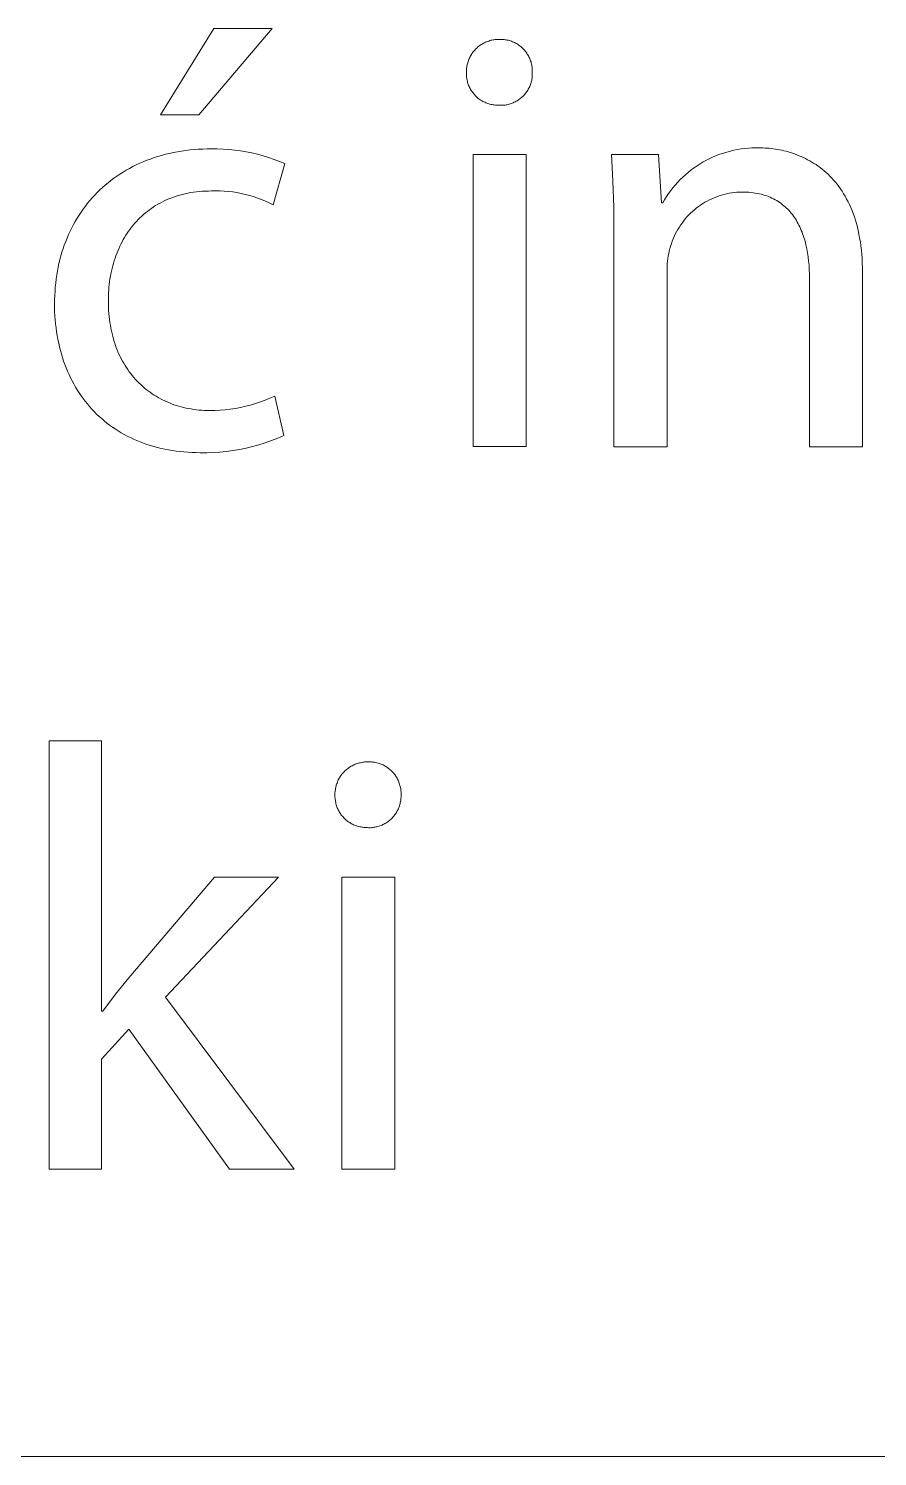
# Model space of a CAD drawing. Header units: millimetres. Extents: x -1576 to 3664, y -445 to 3215.
# Drawn here: x 2974.2 to 3048, y -445.4 to -321.3 of the extents above; entities that cross this region are included whole.
import ezdxf

# ---------------------------------------------------------------- set-up
doc = ezdxf.new("R2010")
doc.units = ezdxf.units.MM
doc.header["$MEASUREMENT"] = 0
doc.layers.add('Domyślny', color=7, linetype='Continuous', true_color=0x000000)

msp = doc.modelspace()

# ---------------------------------------------------------------- linework, layer by layer
at = {"layer": 'Domyślny', "color": 18, "lineweight": 15, "true_color": 0x000000}
for p, q in [((2985.64, -328.78), (2990.28, -321.28)), ((2995.36, -321.28), (2988.96, -328.78)), ((2990.28, -321.28), (2995.36, -321.28)), ((3013.39, -322.76), (3013.47, -322.7)), ((3013.47, -322.7), (3013.56, -322.65)), ((3013.56, -322.65), (3013.64, -322.6)), ((3013.64, -322.6), (3013.72, -322.55)), ((3013.72, -322.55), (3013.81, -322.51)), ((3013.81, -322.51), (3013.9, -322.46)), ((3013.9, -322.46), (3013.99, -322.43)), ((3013.99, -322.43), (3014.08, -322.39)), ((3014.08, -322.39), (3014.17, -322.36)), ((3014.17, -322.36), (3014.27, -322.33)), ((3014.27, -322.33), (3014.36, -322.3)), ((3014.36, -322.3), (3014.45, -322.28)), ((3014.45, -322.28), (3014.55, -322.26)), ((3014.55, -322.26), (3014.65, -322.25)), ((3014.65, -322.25), (3014.74, -322.24)), ((3014.74, -322.24), (3014.84, -322.23)), ((3014.84, -322.23), (3014.94, -322.22)), ((3014.94, -322.22), (3015.04, -322.22)), ((3015.04, -322.22), (3015.13, -322.22)), ((3015.13, -322.22), (3015.23, -322.22)), ((3015.23, -322.22), (3015.32, -322.22)), ((3015.32, -322.22), (3015.42, -322.23)), ((3015.42, -322.23), (3015.51, -322.23)), ((3015.51, -322.23), (3015.61, -322.25)), ((3015.61, -322.25), (3015.7, -322.26)), ((3015.7, -322.26), (3015.79, -322.28)), ((3015.79, -322.28), (3015.88, -322.3)), ((3015.88, -322.3), (3015.98, -322.33)), ((3015.98, -322.33), (3016.07, -322.35)), ((3016.07, -322.35), (3016.16, -322.38)), ((3016.16, -322.38), (3016.24, -322.42)), ((3016.24, -322.42), (3016.33, -322.46)), ((3016.33, -322.46), (3016.42, -322.5)), ((3016.42, -322.5), (3016.5, -322.54)), ((3016.5, -322.54), (3016.59, -322.58)), ((3016.59, -322.58), (3016.67, -322.63)), ((3016.67, -322.63), (3016.75, -322.68)), ((3016.75, -322.68), (3016.82, -322.74)), ((3016.82, -322.74), (3016.9, -322.8)), ((3012.41, -324.06), (3012.44, -323.97)), ((3012.44, -323.97), (3012.48, -323.88)), ((3012.48, -323.88), (3012.52, -323.79)), ((3012.52, -323.79), (3012.57, -323.71)), ((3012.57, -323.71), (3012.62, -323.62)), ((3012.62, -323.62), (3012.67, -323.54)), ((3012.67, -323.54), (3012.72, -323.46)), ((3012.72, -323.46), (3012.77, -323.38)), ((3012.77, -323.38), (3012.83, -323.3)), ((3012.83, -323.3), (3012.9, -323.22)), ((3012.9, -323.22), (3012.96, -323.15)), ((3012.96, -323.15), (3013.03, -323.08)), ((3013.03, -323.08), (3013.09, -323.01)), ((3013.09, -323.01), (3013.17, -322.94)), ((3013.17, -322.94), (3013.24, -322.88)), ((3013.24, -322.88), (3013.32, -322.82)), ((3013.32, -322.82), (3013.39, -322.76)), ((3016.9, -322.8), (3016.97, -322.85)), ((3016.97, -322.85), (3017.05, -322.92)), ((3017.05, -322.92), (3017.12, -322.98)), ((3017.12, -322.98), (3017.18, -323.05)), ((3017.18, -323.05), (3017.25, -323.12)), ((3017.25, -323.12), (3017.31, -323.19)), ((3017.31, -323.19), (3017.37, -323.26)), ((3017.37, -323.26), (3017.43, -323.34)), ((3017.43, -323.34), (3017.48, -323.41)), ((3017.48, -323.41), (3017.53, -323.49)), ((3017.53, -323.49), (3017.58, -323.57)), ((3017.58, -323.57), (3017.63, -323.66)), ((3017.63, -323.66), (3017.67, -323.74)), ((3017.67, -323.74), (3017.72, -323.83)), ((3017.72, -323.83), (3017.75, -323.91)), ((3017.75, -323.91), (3017.79, -324)), ((3012.24, -324.82), (3012.25, -324.73)), ((3012.24, -324.92), (3012.24, -324.82)), ((3012.24, -325.02), (3012.24, -324.92)), ((3012.24, -325.12), (3012.24, -325.02)), ((3012.24, -325.21), (3012.24, -325.12)), ((3012.24, -325.31), (3012.24, -325.21)), ((3012.25, -324.73), (3012.26, -324.63)), ((3012.26, -324.63), (3012.28, -324.53)), ((3012.28, -324.53), (3012.3, -324.44)), ((3012.3, -324.44), (3012.32, -324.34)), ((3012.32, -324.34), (3012.35, -324.25)), ((3012.35, -324.25), (3012.38, -324.16)), ((3012.38, -324.16), (3012.41, -324.06)), ((3017.79, -324), (3017.82, -324.09)), ((3017.82, -324.09), (3017.85, -324.18)), ((3017.85, -324.18), (3017.87, -324.27)), ((3017.87, -324.27), (3017.9, -324.36)), ((3017.9, -324.36), (3017.92, -324.46)), ((3017.92, -324.46), (3017.93, -324.55)), ((3017.93, -324.55), (3017.94, -324.64)), ((3017.94, -324.64), (3017.95, -324.74)), ((3017.95, -324.74), (3017.96, -324.83)), ((3017.96, -324.83), (3017.96, -324.93)), ((3017.96, -324.93), (3017.96, -325.02)), ((3017.96, -325.02), (3017.96, -325.12)), ((3017.96, -325.12), (3017.96, -325.21)), ((3017.96, -325.21), (3017.96, -325.3)), ((3012.24, -325.4), (3012.24, -325.31)), ((3012.25, -325.49), (3012.24, -325.4)), ((3012.26, -325.59), (3012.25, -325.49)), ((3012.28, -325.68), (3012.26, -325.59)), ((3012.3, -325.77), (3012.28, -325.68)), ((3012.32, -325.87), (3012.3, -325.77)), ((3012.34, -325.96), (3012.32, -325.87)), ((3012.37, -326.05), (3012.34, -325.96)), ((3012.4, -326.14), (3012.37, -326.05)), ((3012.43, -326.23), (3012.4, -326.14)), ((3012.47, -326.31), (3012.43, -326.23)), ((3012.51, -326.4), (3012.47, -326.31)), ((3012.55, -326.48), (3012.51, -326.4)), ((3017.66, -326.47), (3017.61, -326.56)), ((3017.7, -326.39), (3017.66, -326.47)), ((3017.74, -326.31), (3017.7, -326.39)), ((3017.77, -326.22), (3017.74, -326.31)), ((3017.81, -326.13), (3017.77, -326.22)), ((3017.84, -326.04), (3017.81, -326.13)), ((3017.86, -325.95), (3017.84, -326.04)), ((3017.89, -325.86), (3017.86, -325.95)), ((3017.91, -325.77), (3017.89, -325.86)), ((3017.92, -325.68), (3017.91, -325.77)), ((3017.94, -325.58), (3017.92, -325.68)), ((3017.95, -325.49), (3017.94, -325.58)), ((3017.96, -325.4), (3017.95, -325.49)), ((3017.96, -325.3), (3017.96, -325.4)), ((3012.6, -326.57), (3012.55, -326.48)), ((3012.65, -326.65), (3012.6, -326.57)), ((3012.7, -326.73), (3012.65, -326.65)), ((3012.75, -326.8), (3012.7, -326.73)), ((3012.81, -326.88), (3012.75, -326.8)), ((3012.87, -326.95), (3012.81, -326.88)), ((3012.93, -327.02), (3012.87, -326.95)), ((3012.99, -327.09), (3012.93, -327.02)), ((3013.06, -327.16), (3012.99, -327.09)), ((3013.13, -327.23), (3013.06, -327.16)), ((3013.2, -327.29), (3013.13, -327.23)), ((3013.27, -327.35), (3013.2, -327.29)), ((3013.35, -327.41), (3013.27, -327.35)), ((3013.42, -327.46), (3013.35, -327.41)), ((3013.5, -327.51), (3013.42, -327.46)), ((3013.58, -327.56), (3013.5, -327.51)), ((3013.67, -327.61), (3013.58, -327.56)), ((3013.75, -327.65), (3013.67, -327.61)), ((3013.84, -327.69), (3013.75, -327.65)), ((3013.92, -327.73), (3013.84, -327.69)), ((3016.4, -327.69), (3016.31, -327.73)), ((3016.48, -327.65), (3016.4, -327.69)), ((3016.56, -327.6), (3016.48, -327.65)), ((3016.64, -327.56), (3016.56, -327.6)), ((3016.72, -327.51), (3016.64, -327.56)), ((3016.8, -327.45), (3016.72, -327.51)), ((3016.88, -327.4), (3016.8, -327.45)), ((3016.95, -327.34), (3016.88, -327.4)), ((3017.02, -327.28), (3016.95, -327.34)), ((3017.09, -327.22), (3017.02, -327.28)), ((3017.16, -327.15), (3017.09, -327.22)), ((3017.23, -327.09), (3017.16, -327.15)), ((3017.29, -327.02), (3017.23, -327.09)), ((3017.35, -326.94), (3017.29, -327.02)), ((3017.41, -326.87), (3017.35, -326.94)), ((3017.46, -326.79), (3017.41, -326.87)), ((3017.52, -326.72), (3017.46, -326.79)), ((3017.57, -326.64), (3017.52, -326.72)), ((3017.61, -326.56), (3017.57, -326.64)), ((2988.96, -328.78), (2985.64, -328.78)), ((3014.01, -327.77), (3013.92, -327.73)), ((3014.1, -327.8), (3014.01, -327.77)), ((3014.19, -327.83), (3014.1, -327.8)), ((3014.28, -327.85), (3014.19, -327.83)), ((3014.37, -327.88), (3014.28, -327.85)), ((3014.46, -327.89), (3014.37, -327.88)), ((3014.56, -327.91), (3014.46, -327.89)), ((3014.65, -327.92), (3014.56, -327.91)), ((3014.75, -327.93), (3014.65, -327.92)), ((3014.84, -327.94), (3014.75, -327.93)), ((3014.93, -327.94), (3014.84, -327.94)), ((3015.03, -327.94), (3014.93, -327.94)), ((3015.12, -327.95), (3015.03, -327.94)), ((3015.22, -327.95), (3015.12, -327.95)), ((3015.31, -327.95), (3015.22, -327.95)), ((3015.4, -327.95), (3015.31, -327.95)), ((3015.5, -327.94), (3015.4, -327.95)), ((3015.59, -327.93), (3015.5, -327.94)), ((3015.68, -327.91), (3015.59, -327.93)), ((3015.78, -327.9), (3015.68, -327.91)), ((3015.87, -327.88), (3015.78, -327.9)), ((3015.96, -327.85), (3015.87, -327.88)), ((3016.05, -327.83), (3015.96, -327.85)), ((3016.14, -327.8), (3016.05, -327.83)), ((3016.22, -327.76), (3016.14, -327.8)), ((3016.31, -327.73), (3016.22, -327.76)), ((2984.45, -332.73), (2984.76, -332.62)), ((2984.76, -332.62), (2985.08, -332.5)), ((2985.08, -332.5), (2985.41, -332.4)), ((2985.41, -332.4), (2985.74, -332.3)), ((2985.74, -332.3), (2986.07, -332.21)), ((2986.07, -332.21), (2986.41, -332.13)), ((2986.41, -332.13), (2986.76, -332.06)), ((2986.76, -332.06), (2987.11, -331.99)), ((2987.11, -331.99), (2987.46, -331.93)), ((2987.46, -331.93), (2987.82, -331.88)), ((2987.82, -331.88), (2988.19, -331.83)), ((2988.19, -331.83), (2988.56, -331.79)), ((2988.56, -331.79), (2988.93, -331.77)), ((2988.93, -331.77), (2989.31, -331.75)), ((2989.31, -331.75), (2989.69, -331.73)), ((2989.69, -331.73), (2990.07, -331.73)), ((2990.07, -331.73), (2990.58, -331.73)), ((2990.58, -331.73), (2991.08, -331.75)), ((2991.08, -331.75), (2991.59, -331.79)), ((2991.59, -331.79), (2992.09, -331.84)), ((2992.09, -331.84), (2992.59, -331.91)), ((2992.59, -331.91), (2993.09, -331.99)), ((2993.09, -331.99), (2993.58, -332.09)), ((2993.58, -332.09), (2994.07, -332.21)), ((2994.07, -332.21), (2994.56, -332.34)), ((2994.56, -332.34), (2995.04, -332.49)), ((2995.04, -332.49), (2995.52, -332.65)), ((2995.52, -332.65), (2995.99, -332.83)), ((3012.81, -332.24), (3017.44, -332.24)), ((3012.81, -357.62), (3012.81, -332.24)), ((3017.44, -332.24), (3017.44, -357.62)), ((3024.97, -334.52), (3024.84, -332.23)), ((3024.84, -332.23), (3028.94, -332.23)), ((3028.94, -332.23), (3029.2, -336.43)), ((3033.11, -332.72), (3033.4, -332.58)), ((3033.4, -332.58), (3033.68, -332.44)), ((3033.68, -332.44), (3033.98, -332.32)), ((3033.98, -332.32), (3034.27, -332.21)), ((3034.27, -332.21), (3034.57, -332.1)), ((3034.57, -332.1), (3034.88, -332.01)), ((3034.88, -332.01), (3035.18, -331.93)), ((3035.18, -331.93), (3035.49, -331.86)), ((3035.49, -331.86), (3035.8, -331.8)), ((3035.8, -331.8), (3036.11, -331.74)), ((3036.11, -331.74), (3036.43, -331.7)), ((3036.43, -331.7), (3036.75, -331.67)), ((3036.75, -331.67), (3037.06, -331.66)), ((3037.06, -331.66), (3037.38, -331.65)), ((3037.38, -331.65), (3037.7, -331.65)), ((3037.7, -331.65), (3037.86, -331.65)), ((3037.86, -331.65), (3038.03, -331.66)), ((3038.03, -331.66), (3038.2, -331.67)), ((3038.2, -331.67), (3038.38, -331.68)), ((3038.38, -331.68), (3038.55, -331.69)), ((3038.55, -331.69), (3038.73, -331.71)), ((3038.73, -331.71), (3038.91, -331.73)), ((3038.91, -331.73), (3039.09, -331.76)), ((3039.09, -331.76), (3039.28, -331.79)), ((3039.28, -331.79), (3039.46, -331.82)), ((3039.46, -331.82), (3039.65, -331.86)), ((3039.65, -331.86), (3039.83, -331.9)), ((3039.83, -331.9), (3040.02, -331.95)), ((3040.02, -331.95), (3040.21, -332)), ((3040.21, -332), (3040.4, -332.06)), ((3040.4, -332.06), (3040.58, -332.12)), ((3040.58, -332.12), (3040.77, -332.18)), ((3040.77, -332.18), (3040.96, -332.25)), ((3040.96, -332.25), (3041.15, -332.33)), ((3041.15, -332.33), (3041.34, -332.41)), ((3041.34, -332.41), (3041.53, -332.49)), ((3041.53, -332.49), (3041.71, -332.58)), ((3041.71, -332.58), (3041.9, -332.68)), ((3041.9, -332.68), (3042.08, -332.78)), ((2982.12, -333.93), (2982.39, -333.76)), ((2982.39, -333.76), (2982.67, -333.59)), ((2982.67, -333.59), (2982.95, -333.43)), ((2982.95, -333.43), (2983.24, -333.28)), ((2983.24, -333.28), (2983.53, -333.13)), ((2983.53, -333.13), (2983.83, -332.99)), ((2983.83, -332.99), (2984.14, -332.86)), ((2984.14, -332.86), (2984.45, -332.73)), ((2996.46, -333.02), (2995.43, -336.6)), ((2995.99, -332.83), (2996.46, -333.02)), ((3031.29, -333.98), (3031.53, -333.77)), ((3031.53, -333.77), (3031.78, -333.57)), ((3031.78, -333.57), (3032.03, -333.38)), ((3032.03, -333.38), (3032.29, -333.2)), ((3032.29, -333.2), (3032.56, -333.03)), ((3032.56, -333.03), (3032.83, -332.87)), ((3032.83, -332.87), (3033.11, -332.72)), ((3042.08, -332.78), (3042.27, -332.88)), ((3042.27, -332.88), (3042.45, -333)), ((3042.45, -333), (3042.63, -333.11)), ((3042.63, -333.11), (3042.81, -333.24)), ((3042.81, -333.24), (3042.98, -333.37)), ((3042.98, -333.37), (3043.16, -333.5)), ((3043.16, -333.5), (3043.33, -333.64)), ((3043.33, -333.64), (3043.5, -333.79)), ((3043.5, -333.79), (3043.67, -333.95)), ((2980.37, -335.31), (2980.6, -335.09)), ((2980.6, -335.09), (2980.84, -334.89)), ((2980.84, -334.89), (2981.08, -334.68)), ((2981.08, -334.68), (2981.33, -334.48)), ((2981.33, -334.48), (2981.59, -334.29)), ((2981.59, -334.29), (2981.85, -334.11)), ((2981.85, -334.11), (2982.12, -333.93)), ((3025.04, -336.82), (3024.97, -334.52)), ((3030, -335.37), (3030.19, -335.12)), ((3030.19, -335.12), (3030.39, -334.88)), ((3030.39, -334.88), (3030.61, -334.64)), ((3030.61, -334.64), (3030.83, -334.41)), ((3030.83, -334.41), (3031.05, -334.19)), ((3031.05, -334.19), (3031.29, -333.98)), ((3043.67, -333.95), (3043.83, -334.11)), ((3043.83, -334.11), (3044, -334.28)), ((3044, -334.28), (3044.16, -334.45)), ((3044.16, -334.45), (3044.31, -334.63)), ((3044.31, -334.63), (3044.46, -334.82)), ((3044.46, -334.82), (3044.61, -335.01)), ((3044.61, -335.01), (3044.76, -335.22)), ((2979.3, -336.47), (2979.5, -336.23)), ((2979.5, -336.23), (2979.71, -335.99)), ((2979.71, -335.99), (2979.92, -335.76)), ((2979.92, -335.76), (2980.14, -335.53)), ((2980.14, -335.53), (2980.37, -335.31)), ((2985.81, -336.34), (2985.61, -336.45)), ((2986.01, -336.24), (2985.81, -336.34)), ((2986.21, -336.15), (2986.01, -336.24)), ((2986.43, -336.06), (2986.21, -336.15)), ((2986.64, -335.98), (2986.43, -336.06)), ((2986.86, -335.9), (2986.64, -335.98)), ((2987.08, -335.83), (2986.86, -335.9)), ((2987.31, -335.76), (2987.08, -335.83)), ((2987.54, -335.7), (2987.31, -335.76)), ((2987.78, -335.64), (2987.54, -335.7)), ((2988.02, -335.59), (2987.78, -335.64)), ((2988.26, -335.54), (2988.02, -335.59)), ((2988.51, -335.5), (2988.26, -335.54)), ((2988.76, -335.47), (2988.51, -335.5)), ((2989.01, -335.44), (2988.76, -335.47)), ((2989.27, -335.42), (2989.01, -335.44)), ((2989.54, -335.41), (2989.27, -335.42)), ((2989.8, -335.4), (2989.54, -335.41)), ((2990.07, -335.39), (2989.8, -335.4)), ((2990.45, -335.39), (2990.07, -335.39)), ((2990.82, -335.39), (2990.45, -335.39)), ((2991.18, -335.41), (2990.82, -335.39)), ((2991.55, -335.44), (2991.18, -335.41)), ((2991.92, -335.48), (2991.55, -335.44)), ((2992.29, -335.54), (2991.92, -335.48)), ((2992.65, -335.61), (2992.29, -335.54)), ((2993.01, -335.69), (2992.65, -335.61)), ((2993.37, -335.78), (2993.01, -335.69)), ((2993.73, -335.89), (2993.37, -335.78)), ((2994.08, -336.01), (2993.73, -335.89)), ((2994.42, -336.14), (2994.08, -336.01)), ((2994.76, -336.28), (2994.42, -336.14)), ((2995.1, -336.43), (2994.76, -336.28)), ((3029.3, -336.43), (3029.46, -336.16)), ((3029.46, -336.16), (3029.63, -335.89)), ((3029.63, -335.89), (3029.81, -335.63)), ((3029.81, -335.63), (3030, -335.37)), ((3032.97, -336.38), (3032.78, -336.5)), ((3033.17, -336.27), (3032.97, -336.38)), ((3033.37, -336.17), (3033.17, -336.27)), ((3033.57, -336.07), (3033.37, -336.17)), ((3033.78, -335.98), (3033.57, -336.07)), ((3033.99, -335.9), (3033.78, -335.98)), ((3034.2, -335.83), (3033.99, -335.9)), ((3034.42, -335.76), (3034.2, -335.83)), ((3034.63, -335.7), (3034.42, -335.76)), ((3034.85, -335.65), (3034.63, -335.7)), ((3035.07, -335.6), (3034.85, -335.65)), ((3035.3, -335.56), (3035.07, -335.6)), ((3035.52, -335.53), (3035.3, -335.56)), ((3035.74, -335.51), (3035.52, -335.53)), ((3035.97, -335.5), (3035.74, -335.51)), ((3036.2, -335.49), (3035.97, -335.5)), ((3036.4, -335.49), (3036.2, -335.49)), ((3036.59, -335.5), (3036.4, -335.49)), ((3036.79, -335.51), (3036.59, -335.5)), ((3036.97, -335.53), (3036.79, -335.51)), ((3037.16, -335.55), (3036.97, -335.53)), ((3037.34, -335.58), (3037.16, -335.55)), ((3037.52, -335.61), (3037.34, -335.58)), ((3037.69, -335.64), (3037.52, -335.61)), ((3037.86, -335.68), (3037.69, -335.64)), ((3038.02, -335.73), (3037.86, -335.68)), ((3038.19, -335.78), (3038.02, -335.73)), ((3038.34, -335.83), (3038.19, -335.78)), ((3038.5, -335.89), (3038.34, -335.83)), ((3038.65, -335.95), (3038.5, -335.89)), ((3038.79, -336.02), (3038.65, -335.95)), ((3038.94, -336.09), (3038.79, -336.02)), ((3039.08, -336.16), (3038.94, -336.09)), ((3039.21, -336.24), (3039.08, -336.16)), ((3039.34, -336.32), (3039.21, -336.24)), ((3039.47, -336.4), (3039.34, -336.32)), ((3039.6, -336.49), (3039.47, -336.4)), ((3044.76, -335.22), (3044.9, -335.42)), ((3044.9, -335.42), (3045.03, -335.64)), ((3045.03, -335.64), (3045.17, -335.86)), ((3045.17, -335.86), (3045.29, -336.1)), ((3045.29, -336.1), (3045.42, -336.34)), ((3045.42, -336.34), (3045.54, -336.58)), ((2978.39, -337.77), (2978.56, -337.5)), ((2978.56, -337.5), (2978.74, -337.23)), ((2978.74, -337.23), (2978.92, -336.97)), ((2978.92, -336.97), (2979.11, -336.72)), ((2979.11, -336.72), (2979.3, -336.47)), ((2984.01, -337.59), (2983.85, -337.74)), ((2984.17, -337.44), (2984.01, -337.59)), ((2984.33, -337.3), (2984.17, -337.44)), ((2984.5, -337.17), (2984.33, -337.3)), ((2984.68, -337.04), (2984.5, -337.17)), ((2984.85, -336.91), (2984.68, -337.04)), ((2985.04, -336.79), (2984.85, -336.91)), ((2985.22, -336.67), (2985.04, -336.79)), ((2985.41, -336.55), (2985.22, -336.67)), ((2985.61, -336.45), (2985.41, -336.55)), ((2995.43, -336.6), (2995.1, -336.43)), ((3025.05, -339.12), (3025.04, -336.82)), ((3029.2, -336.43), (3029.3, -336.43)), ((3031.55, -337.5), (3031.4, -337.66)), ((3031.71, -337.34), (3031.55, -337.5)), ((3031.88, -337.18), (3031.71, -337.34)), ((3032.05, -337.03), (3031.88, -337.18)), ((3032.22, -336.89), (3032.05, -337.03)), ((3032.4, -336.75), (3032.22, -336.89)), ((3032.59, -336.62), (3032.4, -336.75)), ((3032.78, -336.5), (3032.59, -336.62)), ((3039.72, -336.59), (3039.6, -336.49)), ((3039.84, -336.68), (3039.72, -336.59)), ((3039.95, -336.78), (3039.84, -336.68)), ((3040.06, -336.89), (3039.95, -336.78)), ((3040.17, -336.99), (3040.06, -336.89)), ((3040.28, -337.1), (3040.17, -336.99)), ((3040.38, -337.22), (3040.28, -337.1)), ((3040.48, -337.33), (3040.38, -337.22)), ((3040.57, -337.45), (3040.48, -337.33)), ((3040.66, -337.58), (3040.57, -337.45)), ((3040.75, -337.7), (3040.66, -337.58)), ((3045.54, -336.58), (3045.65, -336.84)), ((3045.65, -336.84), (3045.76, -337.1)), ((3045.76, -337.1), (3045.86, -337.37)), ((3045.86, -337.37), (3045.96, -337.65)), ((3045.96, -337.65), (3046.05, -337.93)), ((2977.78, -338.9), (2977.93, -338.61)), ((2977.93, -338.61), (2978.07, -338.32)), ((2978.07, -338.32), (2978.23, -338.04)), ((2978.23, -338.04), (2978.39, -337.77)), ((2982.87, -338.89), (2982.75, -339.07)), ((2983, -338.71), (2982.87, -338.89)), ((2983.13, -338.54), (2983, -338.71)), ((2983.27, -338.37), (2983.13, -338.54)), ((2983.41, -338.21), (2983.27, -338.37)), ((2983.55, -338.05), (2983.41, -338.21)), ((2983.7, -337.89), (2983.55, -338.05)), ((2983.85, -337.74), (2983.7, -337.89)), ((3030.61, -338.75), (3030.5, -338.95)), ((3030.72, -338.56), (3030.61, -338.75)), ((3030.85, -338.37), (3030.72, -338.56)), ((3030.98, -338.19), (3030.85, -338.37)), ((3031.11, -338.01), (3030.98, -338.19)), ((3031.25, -337.83), (3031.11, -338.01)), ((3031.4, -337.66), (3031.25, -337.83)), ((3040.83, -337.83), (3040.75, -337.7)), ((3040.92, -337.97), (3040.83, -337.83)), ((3041, -338.1), (3040.92, -337.97)), ((3041.07, -338.24), (3041, -338.1)), ((3041.14, -338.38), (3041.07, -338.24)), ((3041.21, -338.52), (3041.14, -338.38)), ((3041.28, -338.67), (3041.21, -338.52)), ((3041.34, -338.82), (3041.28, -338.67)), ((3041.41, -338.97), (3041.34, -338.82)), ((3046.05, -337.93), (3046.14, -338.23)), ((3046.14, -338.23), (3046.22, -338.53)), ((3046.22, -338.53), (3046.29, -338.84)), ((3046.29, -338.84), (3046.36, -339.16)), ((2977.17, -340.41), (2977.28, -340.1)), ((2977.28, -340.1), (2977.4, -339.79)), ((2977.4, -339.79), (2977.52, -339.49)), ((2977.52, -339.49), (2977.65, -339.19)), ((2977.65, -339.19), (2977.78, -338.9)), ((2982.2, -340.02), (2982.1, -340.21)), ((2982.3, -339.82), (2982.2, -340.02)), ((2982.41, -339.63), (2982.3, -339.82)), ((2982.52, -339.44), (2982.41, -339.63)), ((2982.63, -339.25), (2982.52, -339.44)), ((2982.75, -339.07), (2982.63, -339.25)), ((3025.05, -357.63), (3025.05, -339.12)), ((3030.05, -339.99), (3029.98, -340.2)), ((3030.13, -339.77), (3030.05, -339.99)), ((3030.21, -339.56), (3030.13, -339.77)), ((3030.3, -339.35), (3030.21, -339.56)), ((3030.39, -339.15), (3030.3, -339.35)), ((3030.5, -338.95), (3030.39, -339.15)), ((3041.46, -339.12), (3041.41, -338.97)), ((3041.52, -339.28), (3041.46, -339.12)), ((3041.57, -339.44), (3041.52, -339.28)), ((3041.62, -339.6), (3041.57, -339.44)), ((3041.67, -339.76), (3041.62, -339.6)), ((3041.71, -339.92), (3041.67, -339.76)), ((3041.75, -340.09), (3041.71, -339.92)), ((3041.82, -340.43), (3041.75, -340.09)), ((3046.36, -339.16), (3046.42, -339.49)), ((3046.42, -339.49), (3046.48, -339.83)), ((3046.48, -339.83), (3046.53, -340.18)), ((2976.81, -341.7), (2976.89, -341.37)), ((2976.89, -341.37), (2976.98, -341.04)), ((2976.98, -341.04), (2977.07, -340.72)), ((2977.07, -340.72), (2977.17, -340.41)), ((2981.69, -341.25), (2981.62, -341.47)), ((2981.76, -341.04), (2981.69, -341.25)), ((2981.84, -340.83), (2981.76, -341.04)), ((2981.92, -340.62), (2981.84, -340.83)), ((2982.01, -340.42), (2981.92, -340.62)), ((2982.1, -340.21), (2982.01, -340.42)), ((3029.75, -341.27), (3029.72, -341.49)), ((3029.78, -341.05), (3029.75, -341.27)), ((3029.82, -340.84), (3029.78, -341.05)), ((3029.87, -340.62), (3029.82, -340.84)), ((3029.92, -340.41), (3029.87, -340.62)), ((3029.98, -340.2), (3029.92, -340.41)), ((3041.89, -340.78), (3041.82, -340.43)), ((3041.94, -341.13), (3041.89, -340.78)), ((3041.98, -341.49), (3041.94, -341.13)), ((3046.53, -340.18), (3046.57, -340.53)), ((3046.57, -340.53), (3046.6, -340.9)), ((3046.6, -340.9), (3046.63, -341.27)), ((3046.63, -341.27), (3046.65, -341.66)), ((2976.62, -342.7), (2976.68, -342.37)), ((2976.68, -342.37), (2976.74, -342.03)), ((2976.74, -342.03), (2976.81, -341.7)), ((2981.33, -342.59), (2981.29, -342.82)), ((2981.38, -342.36), (2981.33, -342.59)), ((2981.43, -342.13), (2981.38, -342.36)), ((2981.49, -341.91), (2981.43, -342.13)), ((2981.55, -341.69), (2981.49, -341.91)), ((2981.62, -341.47), (2981.55, -341.69)), ((3029.7, -341.71), (3029.69, -341.93)), ((3029.69, -341.93), (3029.69, -342.15)), ((3029.69, -342.15), (3029.69, -342.36)), ((3029.69, -342.36), (3029.69, -357.63)), ((3029.72, -341.49), (3029.7, -341.71)), ((3042.02, -341.86), (3041.98, -341.49)), ((3042.04, -342.23), (3042.02, -341.86)), ((3042.05, -342.61), (3042.04, -342.23)), ((3042.06, -342.99), (3042.05, -342.61)), ((3046.65, -341.66), (3046.66, -342.05)), ((3046.66, -342.05), (3046.66, -342.45)), ((3046.66, -342.45), (3046.66, -357.63)), ((2976.47, -344.1), (2976.49, -343.75)), ((2976.49, -343.75), (2976.53, -343.4)), ((2976.53, -343.4), (2976.57, -343.05)), ((2976.57, -343.05), (2976.62, -342.7)), ((2981.16, -343.76), (2981.14, -344)), ((2981.19, -343.52), (2981.16, -343.76)), ((2981.22, -343.28), (2981.19, -343.52)), ((2981.25, -343.05), (2981.22, -343.28)), ((2981.29, -342.82), (2981.25, -343.05)), ((3042.06, -357.63), (3042.06, -342.99)), ((2976.43, -344.82), (2976.45, -344.46)), ((2976.43, -345.18), (2976.43, -344.82)), ((2976.45, -344.46), (2976.47, -344.1)), ((2981.12, -344.48), (2981.11, -344.73)), ((2981.11, -344.73), (2981.11, -344.97)), ((2981.11, -344.97), (2981.11, -345.25)), ((2981.13, -344.24), (2981.12, -344.48)), ((2981.14, -344), (2981.13, -344.24)), ((2976.43, -345.54), (2976.43, -345.18)), ((2976.44, -345.9), (2976.43, -345.54)), ((2976.46, -346.26), (2976.44, -345.9)), ((2976.49, -346.61), (2976.46, -346.26)), ((2981.11, -345.25), (2981.12, -345.52)), ((2981.12, -345.52), (2981.13, -345.79)), ((2981.13, -345.79), (2981.15, -346.05)), ((2981.15, -346.05), (2981.17, -346.31)), ((2981.17, -346.31), (2981.2, -346.57)), ((2976.52, -346.95), (2976.49, -346.61)), ((2976.56, -347.3), (2976.52, -346.95)), ((2976.61, -347.63), (2976.56, -347.3)), ((2981.2, -346.57), (2981.24, -346.82)), ((2981.24, -346.82), (2981.28, -347.07)), ((2981.28, -347.07), (2981.32, -347.32)), ((2981.32, -347.32), (2981.37, -347.56)), ((2981.37, -347.56), (2981.43, -347.8)), ((2976.66, -347.97), (2976.61, -347.63)), ((2976.72, -348.3), (2976.66, -347.97)), ((2976.79, -348.62), (2976.72, -348.3)), ((2976.86, -348.95), (2976.79, -348.62)), ((2981.43, -347.8), (2981.49, -348.03)), ((2981.49, -348.03), (2981.55, -348.27)), ((2981.55, -348.27), (2981.62, -348.49)), ((2981.62, -348.49), (2981.69, -348.72)), ((2981.69, -348.72), (2981.77, -348.94)), ((2976.94, -349.26), (2976.86, -348.95)), ((2977.03, -349.57), (2976.94, -349.26)), ((2977.12, -349.88), (2977.03, -349.57)), ((2977.22, -350.19), (2977.12, -349.88)), ((2981.77, -348.94), (2981.85, -349.16)), ((2981.85, -349.16), (2981.94, -349.37)), ((2981.94, -349.37), (2982.03, -349.58)), ((2982.03, -349.58), (2982.13, -349.78)), ((2982.13, -349.78), (2982.23, -349.99)), ((2982.23, -349.99), (2982.34, -350.18)), ((2977.33, -350.48), (2977.22, -350.19)), ((2977.44, -350.78), (2977.33, -350.48)), ((2977.56, -351.07), (2977.44, -350.78)), ((2977.69, -351.35), (2977.56, -351.07)), ((2982.34, -350.18), (2982.45, -350.38)), ((2982.45, -350.38), (2982.56, -350.57)), ((2982.56, -350.57), (2982.68, -350.75)), ((2982.68, -350.75), (2982.8, -350.93)), ((2982.8, -350.93), (2982.93, -351.11)), ((2982.93, -351.11), (2983.06, -351.28)), ((2983.06, -351.28), (2983.19, -351.45)), ((2977.82, -351.63), (2977.69, -351.35)), ((2977.96, -351.9), (2977.82, -351.63)), ((2978.1, -352.17), (2977.96, -351.9)), ((2978.26, -352.44), (2978.1, -352.17)), ((2978.41, -352.7), (2978.26, -352.44)), ((2983.19, -351.45), (2983.33, -351.62)), ((2983.33, -351.62), (2983.47, -351.78)), ((2983.47, -351.78), (2983.61, -351.93)), ((2983.61, -351.93), (2983.76, -352.08)), ((2983.76, -352.08), (2983.92, -352.23)), ((2983.92, -352.23), (2984.07, -352.38)), ((2984.07, -352.38), (2984.23, -352.51)), ((2984.23, -352.51), (2984.4, -352.65)), ((2978.58, -352.95), (2978.41, -352.7)), ((2978.75, -353.2), (2978.58, -352.95)), ((2978.92, -353.44), (2978.75, -353.2)), ((2979.1, -353.68), (2978.92, -353.44)), ((2979.29, -353.91), (2979.1, -353.68)), ((2984.4, -352.65), (2984.56, -352.78)), ((2984.56, -352.78), (2984.73, -352.9)), ((2984.73, -352.9), (2984.91, -353.02)), ((2984.91, -353.02), (2985.08, -353.14)), ((2985.08, -353.14), (2985.26, -353.25)), ((2985.26, -353.25), (2985.45, -353.36)), ((2985.45, -353.36), (2985.63, -353.46)), ((2985.63, -353.46), (2985.82, -353.56)), ((2985.82, -353.56), (2986.01, -353.65)), ((2986.01, -353.65), (2986.21, -353.74)), ((2986.21, -353.74), (2986.41, -353.82)), ((2993.9, -353.88), (2994.33, -353.74)), ((2994.33, -353.74), (2994.75, -353.58)), ((2994.75, -353.58), (2995.16, -353.41)), ((2995.16, -353.41), (2995.57, -353.23)), ((2995.57, -353.23), (2996.36, -356.66)), ((2979.48, -354.14), (2979.29, -353.91)), ((2979.68, -354.36), (2979.48, -354.14)), ((2979.88, -354.58), (2979.68, -354.36)), ((2980.09, -354.79), (2979.88, -354.58)), ((2980.31, -354.99), (2980.09, -354.79)), ((2980.53, -355.19), (2980.31, -354.99)), ((2986.41, -353.82), (2986.61, -353.9)), ((2986.61, -353.9), (2986.81, -353.98)), ((2986.81, -353.98), (2987.02, -354.05)), ((2987.02, -354.05), (2987.23, -354.11)), ((2987.23, -354.11), (2987.44, -354.17)), ((2987.44, -354.17), (2987.65, -354.22)), ((2987.65, -354.22), (2987.87, -354.27)), ((2987.87, -354.27), (2988.09, -354.32)), ((2988.09, -354.32), (2988.31, -354.35)), ((2988.31, -354.35), (2988.53, -354.39)), ((2988.53, -354.39), (2988.76, -354.42)), ((2988.76, -354.42), (2988.99, -354.44)), ((2988.99, -354.44), (2989.22, -354.46)), ((2989.22, -354.46), (2989.45, -354.47)), ((2989.45, -354.47), (2989.68, -354.48)), ((2989.68, -354.48), (2989.92, -354.48)), ((2989.92, -354.48), (2990.37, -354.48)), ((2990.37, -354.48), (2990.82, -354.46)), ((2990.82, -354.46), (2991.26, -354.42)), ((2991.26, -354.42), (2991.71, -354.37)), ((2991.71, -354.37), (2992.15, -354.3)), ((2992.15, -354.3), (2992.6, -354.22)), ((2992.6, -354.22), (2993.03, -354.12)), ((2993.03, -354.12), (2993.47, -354.01)), ((2993.47, -354.01), (2993.9, -353.88)), ((2980.75, -355.38), (2980.53, -355.19)), ((2980.99, -355.57), (2980.75, -355.38)), ((2981.22, -355.75), (2980.99, -355.57)), ((2981.46, -355.92), (2981.22, -355.75)), ((2981.71, -356.09), (2981.46, -355.92)), ((2981.96, -356.25), (2981.71, -356.09)), ((2982.22, -356.41), (2981.96, -356.25)), ((2982.48, -356.56), (2982.22, -356.41)), ((2982.75, -356.7), (2982.48, -356.56)), ((2983.02, -356.84), (2982.75, -356.7)), ((2983.3, -356.97), (2983.02, -356.84)), ((2983.58, -357.1), (2983.3, -356.97)), ((2983.87, -357.21), (2983.58, -357.1)), ((2984.16, -357.32), (2983.87, -357.21)), ((2984.46, -357.43), (2984.16, -357.32)), ((2984.76, -357.53), (2984.46, -357.43)), ((2994.2, -357.47), (2993.64, -357.62)), ((2994.75, -357.3), (2994.2, -357.47)), ((2995.29, -357.1), (2994.75, -357.3)), ((2995.83, -356.89), (2995.29, -357.1)), ((2996.36, -356.66), (2995.83, -356.89)), ((2985.07, -357.62), (2984.76, -357.53)), ((2985.38, -357.7), (2985.07, -357.62)), ((2985.69, -357.78), (2985.38, -357.7)), ((2986.01, -357.85), (2985.69, -357.78)), ((2986.34, -357.91), (2986.01, -357.85)), ((2986.67, -357.96), (2986.34, -357.91)), ((2987, -358.01), (2986.67, -357.96)), ((2987.34, -358.05), (2987, -358.01)), ((2987.68, -358.09), (2987.34, -358.05)), ((2988.02, -358.11), (2987.68, -358.09)), ((2988.37, -358.13), (2988.02, -358.11)), ((2988.72, -358.14), (2988.37, -358.13)), ((2989.08, -358.15), (2988.72, -358.14)), ((2989.66, -358.15), (2989.08, -358.15)), ((2990.23, -358.13), (2989.66, -358.15)), ((2990.81, -358.1), (2990.23, -358.13)), ((2991.38, -358.04), (2990.81, -358.1)), ((2991.95, -357.97), (2991.38, -358.04)), ((2992.52, -357.87), (2991.95, -357.97)), ((2993.08, -357.76), (2992.52, -357.87)), ((2993.64, -357.62), (2993.08, -357.76)), ((3017.44, -357.62), (3012.81, -357.62)), ((3029.69, -357.63), (3025.05, -357.63)), ((3046.66, -357.63), (3042.06, -357.63)), ((2975.95, -420.43), (2975.95, -383.19)), ((2975.95, -383.19), (2980.52, -383.19)), ((2980.52, -383.19), (2980.52, -406.7)), ((3001.41, -386.11), (3001.47, -386.03)), ((3001.47, -386.03), (3001.54, -385.96)), ((3001.54, -385.96), (3001.61, -385.89)), ((3001.61, -385.89), (3001.67, -385.82)), ((3001.67, -385.82), (3001.75, -385.75)), ((3001.75, -385.75), (3001.82, -385.69)), ((3001.82, -385.69), (3001.89, -385.63)), ((3001.89, -385.63), (3001.97, -385.57)), ((3001.97, -385.57), (3002.05, -385.52)), ((3002.05, -385.52), (3002.13, -385.46)), ((3002.13, -385.46), (3002.22, -385.41)), ((3002.22, -385.41), (3002.3, -385.37)), ((3002.3, -385.37), (3002.39, -385.32)), ((3002.39, -385.32), (3002.48, -385.28)), ((3002.48, -385.28), (3002.57, -385.24)), ((3002.57, -385.24), (3002.66, -385.21)), ((3002.66, -385.21), (3002.75, -385.18)), ((3002.75, -385.18), (3002.84, -385.15)), ((3002.84, -385.15), (3002.93, -385.12)), ((3002.93, -385.12), (3003.03, -385.1)), ((3003.03, -385.1), (3003.12, -385.08)), ((3003.12, -385.08), (3003.22, -385.06)), ((3003.22, -385.06), (3003.32, -385.05)), ((3003.32, -385.05), (3003.41, -385.04)), ((3003.41, -385.04), (3003.51, -385.04)), ((3003.51, -385.04), (3003.61, -385.03)), ((3003.61, -385.03), (3003.7, -385.04)), ((3003.7, -385.04), (3003.8, -385.03)), ((3003.8, -385.03), (3003.89, -385.04)), ((3003.89, -385.04), (3003.99, -385.04)), ((3003.99, -385.04), (3004.08, -385.05)), ((3004.08, -385.05), (3004.18, -385.06)), ((3004.18, -385.06), (3004.27, -385.07)), ((3004.27, -385.07), (3004.36, -385.09)), ((3004.36, -385.09), (3004.46, -385.11)), ((3004.46, -385.11), (3004.55, -385.14)), ((3004.55, -385.14), (3004.64, -385.16)), ((3004.64, -385.16), (3004.73, -385.19)), ((3004.73, -385.19), (3004.82, -385.23)), ((3004.82, -385.23), (3004.9, -385.26)), ((3004.9, -385.26), (3004.99, -385.3)), ((3004.99, -385.3), (3005.08, -385.35)), ((3005.08, -385.35), (3005.16, -385.39)), ((3005.16, -385.39), (3005.24, -385.44)), ((3005.24, -385.44), (3005.32, -385.49)), ((3005.32, -385.49), (3005.4, -385.54)), ((3005.4, -385.54), (3005.47, -385.6)), ((3005.47, -385.6), (3005.55, -385.66)), ((3005.55, -385.66), (3005.62, -385.72)), ((3005.62, -385.72), (3005.69, -385.78)), ((3005.69, -385.78), (3005.76, -385.85)), ((3005.76, -385.85), (3005.82, -385.92)), ((3005.82, -385.92), (3005.89, -385.99)), ((3005.89, -385.99), (3005.95, -386.06)), ((3005.95, -386.06), (3006.01, -386.14)), ((3000.86, -387.33), (3000.88, -387.24)), ((3000.88, -387.24), (3000.9, -387.15)), ((3000.9, -387.15), (3000.92, -387.05)), ((3000.92, -387.05), (3000.95, -386.96)), ((3000.95, -386.96), (3000.99, -386.87)), ((3000.99, -386.87), (3001.02, -386.78)), ((3001.02, -386.78), (3001.06, -386.69)), ((3001.06, -386.69), (3001.1, -386.6)), ((3001.1, -386.6), (3001.15, -386.51)), ((3001.15, -386.51), (3001.19, -386.43)), ((3001.19, -386.43), (3001.24, -386.35)), ((3001.24, -386.35), (3001.3, -386.27)), ((3001.3, -386.27), (3001.35, -386.19)), ((3001.35, -386.19), (3001.41, -386.11)), ((3006.01, -386.14), (3006.06, -386.21)), ((3006.06, -386.21), (3006.11, -386.29)), ((3006.11, -386.29), (3006.16, -386.37)), ((3006.16, -386.37), (3006.21, -386.46)), ((3006.21, -386.46), (3006.25, -386.54)), ((3006.25, -386.54), (3006.3, -386.63)), ((3006.3, -386.63), (3006.33, -386.71)), ((3006.33, -386.71), (3006.37, -386.8)), ((3006.37, -386.8), (3006.4, -386.89)), ((3006.4, -386.89), (3006.43, -386.98)), ((3006.43, -386.98), (3006.46, -387.07)), ((3006.46, -387.07), (3006.48, -387.16)), ((3006.48, -387.16), (3006.5, -387.25)), ((3006.5, -387.25), (3006.52, -387.35)), ((3000.81, -387.72), (3000.82, -387.62)), ((3000.81, -387.82), (3000.81, -387.72)), ((3000.81, -387.91), (3000.81, -387.82)), ((3000.81, -388.01), (3000.81, -387.91)), ((3000.81, -388.1), (3000.81, -388.01)), ((3000.82, -388.2), (3000.81, -388.1)), ((3000.82, -387.62), (3000.83, -387.53)), ((3000.82, -388.29), (3000.82, -388.2)), ((3000.84, -388.39), (3000.82, -388.29)), ((3000.83, -387.53), (3000.84, -387.43)), ((3000.84, -387.43), (3000.86, -387.33)), ((3000.85, -388.48), (3000.84, -388.39)), ((3000.87, -388.57), (3000.85, -388.48)), ((3006.51, -388.47), (3006.49, -388.57)), ((3006.52, -388.38), (3006.51, -388.47)), ((3006.52, -387.35), (3006.53, -387.44)), ((3006.54, -388.29), (3006.52, -388.38)), ((3006.53, -387.44), (3006.54, -387.54)), ((3006.54, -387.54), (3006.55, -387.63)), ((3006.55, -388.1), (3006.54, -388.2)), ((3006.54, -388.2), (3006.54, -388.29)), ((3006.55, -387.63), (3006.55, -387.73)), ((3006.55, -387.73), (3006.55, -387.82)), ((3006.55, -387.82), (3006.55, -387.91)), ((3006.55, -387.91), (3006.55, -388.01)), ((3006.55, -388.01), (3006.55, -388.1)), ((3000.89, -388.67), (3000.87, -388.57)), ((3000.92, -388.76), (3000.89, -388.67)), ((3000.95, -388.85), (3000.92, -388.76)), ((3000.98, -388.94), (3000.95, -388.85)), ((3001.01, -389.03), (3000.98, -388.94)), ((3001.05, -389.11), (3001.01, -389.03)), ((3001.09, -389.2), (3001.05, -389.11)), ((3001.13, -389.28), (3001.09, -389.2)), ((3001.18, -389.37), (3001.13, -389.28)), ((3001.23, -389.45), (3001.18, -389.37)), ((3001.28, -389.53), (3001.23, -389.45)), ((3001.33, -389.6), (3001.28, -389.53)), ((3001.39, -389.68), (3001.33, -389.6)), ((3001.45, -389.75), (3001.39, -389.68)), ((3001.51, -389.82), (3001.45, -389.75)), ((3005.93, -389.74), (3005.87, -389.81)), ((3005.99, -389.67), (3005.93, -389.74)), ((3006.05, -389.59), (3005.99, -389.67)), ((3006.1, -389.51), (3006.05, -389.59)), ((3006.15, -389.43), (3006.1, -389.51)), ((3006.2, -389.35), (3006.15, -389.43)), ((3006.24, -389.27), (3006.2, -389.35)), ((3006.28, -389.19), (3006.24, -389.27)), ((3006.32, -389.1), (3006.28, -389.19)), ((3006.36, -389.01), (3006.32, -389.1)), ((3006.39, -388.93), (3006.36, -389.01)), ((3006.42, -388.84), (3006.39, -388.93)), ((3006.45, -388.75), (3006.42, -388.84)), ((3006.47, -388.66), (3006.45, -388.75)), ((3006.49, -388.57), (3006.47, -388.66)), ((3001.58, -389.89), (3001.51, -389.82)), ((3001.64, -389.96), (3001.58, -389.89)), ((3001.71, -390.03), (3001.64, -389.96)), ((3001.78, -390.09), (3001.71, -390.03)), ((3001.86, -390.15), (3001.78, -390.09)), ((3001.93, -390.21), (3001.86, -390.15)), ((3002.01, -390.26), (3001.93, -390.21)), ((3002.09, -390.31), (3002.01, -390.26)), ((3002.17, -390.36), (3002.09, -390.31)), ((3002.25, -390.41), (3002.17, -390.36)), ((3002.34, -390.45), (3002.25, -390.41)), ((3002.42, -390.49), (3002.34, -390.45)), ((3002.51, -390.53), (3002.42, -390.49)), ((3002.6, -390.57), (3002.51, -390.53)), ((3002.68, -390.6), (3002.6, -390.57)), ((3002.78, -390.63), (3002.68, -390.6)), ((3002.87, -390.65), (3002.78, -390.63)), ((3002.96, -390.67), (3002.87, -390.65)), ((3003.05, -390.69), (3002.96, -390.67)), ((3003.14, -390.71), (3003.05, -390.69)), ((3003.24, -390.72), (3003.14, -390.71)), ((3003.33, -390.73), (3003.24, -390.72)), ((3003.43, -390.74), (3003.33, -390.73)), ((3003.52, -390.74), (3003.43, -390.74)), ((3003.62, -390.74), (3003.52, -390.74)), ((3003.71, -390.75), (3003.62, -390.74)), ((3003.8, -390.75), (3003.71, -390.75)), ((3003.9, -390.75), (3003.8, -390.75)), ((3003.99, -390.74), (3003.9, -390.75)), ((3004.08, -390.73), (3003.99, -390.74)), ((3004.18, -390.72), (3004.08, -390.73)), ((3004.27, -390.71), (3004.18, -390.72)), ((3004.36, -390.69), (3004.27, -390.71)), ((3004.45, -390.67), (3004.36, -390.69)), ((3004.54, -390.65), (3004.45, -390.67)), ((3004.63, -390.62), (3004.54, -390.65)), ((3004.72, -390.59), (3004.63, -390.62)), ((3004.81, -390.56), (3004.72, -390.59)), ((3004.9, -390.52), (3004.81, -390.56)), ((3004.98, -390.48), (3004.9, -390.52)), ((3005.07, -390.44), (3004.98, -390.48)), ((3005.15, -390.4), (3005.07, -390.44)), ((3005.23, -390.35), (3005.15, -390.4)), ((3005.31, -390.3), (3005.23, -390.35)), ((3005.39, -390.25), (3005.31, -390.3)), ((3005.46, -390.19), (3005.39, -390.25)), ((3005.54, -390.14), (3005.46, -390.19)), ((3005.61, -390.08), (3005.54, -390.14)), ((3005.68, -390.01), (3005.61, -390.08)), ((3005.75, -389.95), (3005.68, -390.01)), ((3005.81, -389.88), (3005.75, -389.95)), ((3005.87, -389.81), (3005.81, -389.88)), ((2982.89, -403.8), (2990.33, -395.04)), ((2995.89, -395.04), (2986.09, -405.49)), ((2990.33, -395.04), (2995.89, -395.04)), ((3001.4, -395.05), (3006.02, -395.05)), ((3001.4, -420.44), (3001.4, -395.05)), ((3006.02, -395.05), (3006.02, -420.44)), ((2981.73, -405.23), (2982.89, -403.8)), ((2980.62, -406.7), (2981.73, -405.23)), ((2986.09, -405.49), (2997.25, -420.43)), ((2980.52, -406.7), (2980.62, -406.7)), ((2982.89, -408.27), (2980.52, -410.89)), ((2991.65, -420.43), (2982.89, -408.27)), ((2980.52, -410.89), (2980.52, -420.43)), ((2980.52, -420.43), (2975.95, -420.43)), ((2997.25, -420.43), (2991.65, -420.43)), ((3006.02, -420.44), (3001.4, -420.44)), ((3659.29, -445.41), (-1575.68, -445.41)), ((3659.29, -445.41), (1684.04, -445.41))]:
    msp.add_line(p, q, dxfattribs=at)

doc.saveas('drawing.dxf')
